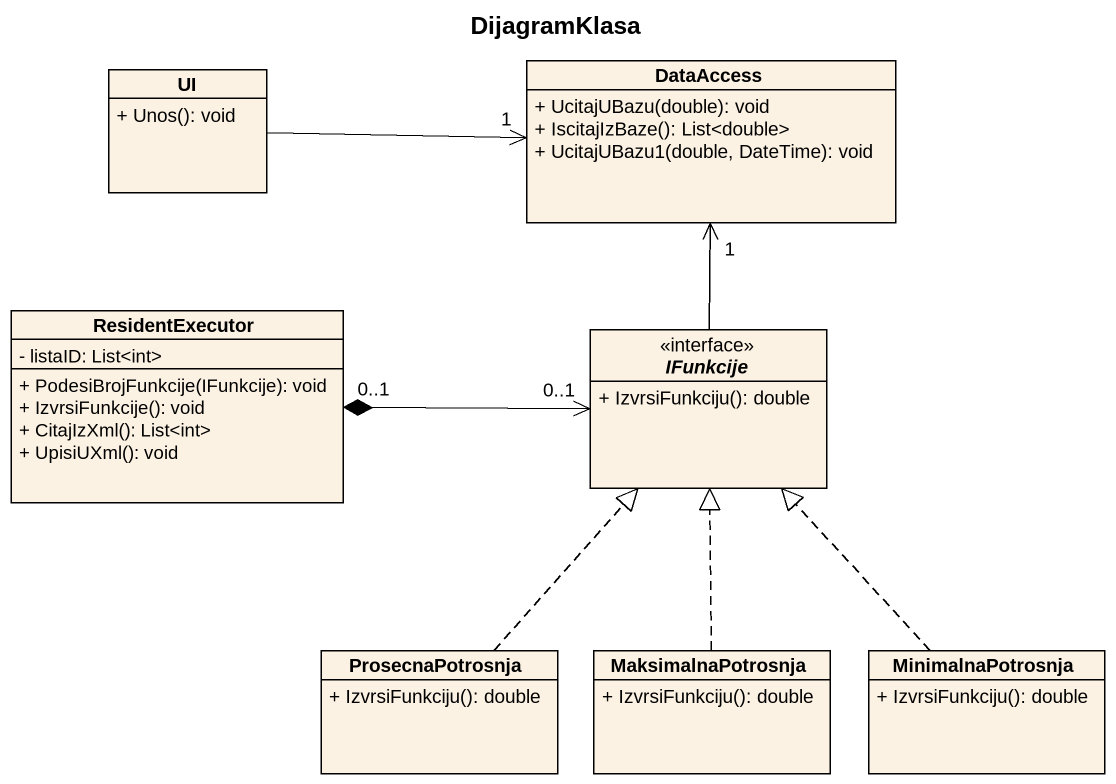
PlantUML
@startuml
title DijagramKlasa
hide circle
hide empty members
skinparam classAttributeIconSize 0
class DataAccess {
  + UcitajUBazu(double): void
  + IscitajIzBaze(): List<double>
  + UcitajUBazu1(double, DateTime): void
}
class UI {
  + Unos(): void
}
class ResidentExecutor {
  - listaID: List<int>
  + PodesiBrojFunkcije(IFunkcije): void
  + IzvrsiFunkcije(): void
  + CitajIzXml(): List<int>
  + UpisiUXml(): void
}
interface IFunkcije {
  + IzvrsiFunkciju(): double
}
class ProsecnaPotrosnja {
  + IzvrsiFunkciju(): double
}
class MaksimalnaPotrosnja {
  + IzvrsiFunkciju(): double
}
class MinimalnaPotrosnja {
  + IzvrsiFunkciju(): double
}
UI -right-> "1" DataAccess
IFunkcije -up-> "1" DataAccess
IFunkcije "0..1" <-left-* "0..1" ResidentExecutor
ProsecnaPotrosnja .up.|> IFunkcije
MaksimalnaPotrosnja .up.|> IFunkcije
MinimalnaPotrosnja .up.|> IFunkcije
@enduml
